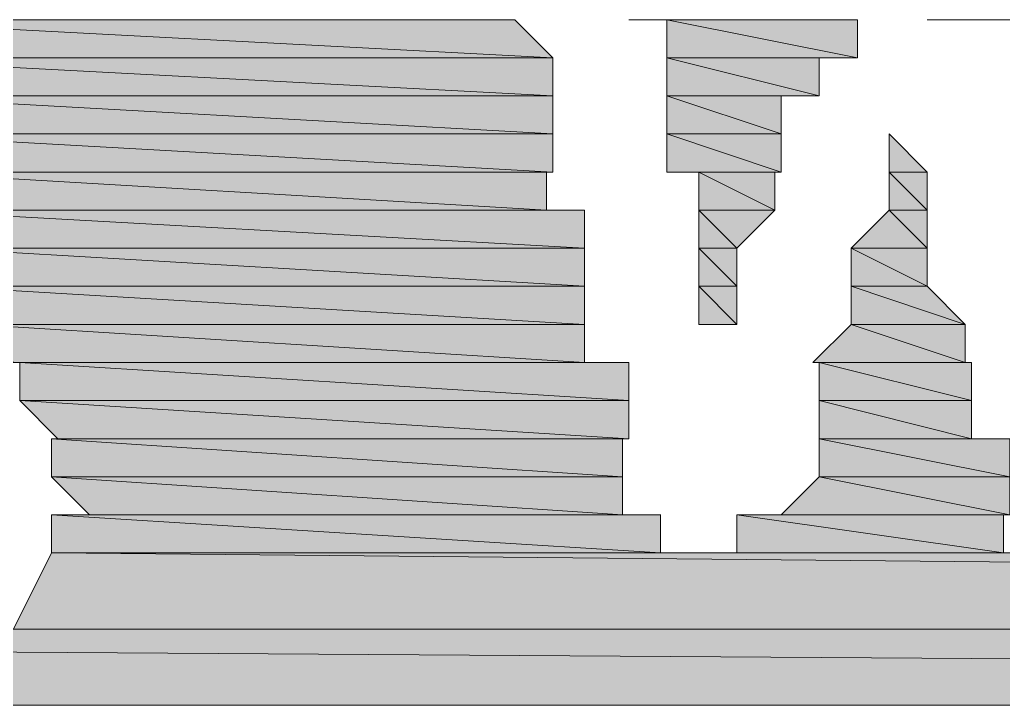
# Model space of a CAD drawing. Header units: millimetres. Extents: x 41 to 1635, y 11 to 1528.
# Drawn here: x 1469.33 to 1480.17, y 1166.81 to 1174.36 of the extents above; entities that cross this region are included whole.
import ezdxf

# ---------------------------------------------------------------- set-up
doc = ezdxf.new("R2010")
doc.units = ezdxf.units.MM
doc.header["$LTSCALE"] = 8
for name, color, linetype in [('1', 7, 'CONTINUOUS'), ('PDF2_Geometry', 7, 'CONTINUOUS'), ('PDF2_Solid Fills', 7, 'CONTINUOUS')]:
    doc.layers.add(name, color=color, linetype=linetype)

# ---------------------------------------------------------------- blocks, each defined once
blk = doc.blocks.new('Sinee')
at = {"layer": 'PDF2_Geometry', "lineweight": 5}
for points in [[(221.824, -353.578), (229.79, -353.578)], [(221.824, -353.578), (229.79, -353.578)], [(221.824, -353.578), (229.79, -353.578)], [(221.824, -353.578), (229.79, -353.578)], [(222.313, -353.578), (229.861, -353.578)], [(222.313, -353.578), (229.861, -353.578)], [(222.313, -353.578), (222.313, -353.997), (230.28, -353.997)], [(222.313, -353.578), (229.861, -353.578), (230.28, -353.997)], [(231.119, -353.578), (233.635, -353.578)], [(231.119, -353.578), (233.635, -353.578)], [(231.538, -353.578), (233.635, -353.578)], [(231.538, -353.578), (233.635, -353.578)], [(231.538, -353.578), (233.635, -353.578)], [(231.538, -353.578), (233.635, -353.578)], [(231.538, -353.578), (231.538, -353.997), (233.635, -353.997)], [(231.538, -353.578), (233.635, -353.578), (233.635, -353.997)], [(234.404, -353.578), (236.92, -353.578)], [(234.404, -353.578), (236.92, -353.578)], [(234.893, -353.578), (236.99, -353.578)], [(234.893, -353.578), (236.99, -353.578)], [(234.893, -353.578), (236.99, -353.578)], [(234.893, -353.578), (236.99, -353.578)], [(222.313, -353.997), (230.28, -353.997)], [(222.313, -353.997), (230.28, -353.997)], [(222.313, -353.997), (230.28, -353.997)], [(222.313, -353.997), (230.28, -353.997)], [(222.313, -353.997), (230.28, -353.997)], [(222.313, -353.997), (230.28, -353.997)], [(222.313, -353.997), (222.313, -354.416), (230.28, -354.416)], [(222.313, -353.997), (230.28, -353.997), (230.28, -354.416)], [(231.538, -353.997), (233.216, -353.997)], [(231.538, -353.997), (233.635, -353.997), (233.216, -353.997)], [(231.538, -353.997), (233.216, -353.997)], [(231.538, -353.997), (233.216, -353.997)], [(231.538, -353.997), (233.216, -353.997)], [(231.538, -353.997), (233.216, -353.997)], [(231.538, -353.997), (231.538, -354.416), (233.216, -354.416)], [(231.538, -353.997), (233.216, -353.997), (233.216, -354.416)], [(222.313, -354.416), (230.28, -354.416)], [(222.313, -354.416), (230.28, -354.416)], [(222.732, -354.416), (230.28, -354.416)], [(222.732, -354.416), (230.28, -354.416)], [(222.732, -354.416), (230.28, -354.416)], [(222.732, -354.416), (230.28, -354.416)], [(222.732, -354.416), (230.28, -354.416)], [(222.732, -354.416), (230.28, -354.416)], [(222.732, -354.416), (222.732, -354.836), (230.28, -354.836)], [(222.732, -354.416), (230.28, -354.416), (230.28, -354.836)], [(231.538, -354.416), (233.216, -354.416)], [(231.538, -354.416), (233.216, -354.416)], [(231.538, -354.416), (233.216, -354.416)], [(231.538, -354.416), (233.216, -354.416)], [(231.538, -354.416), (232.796, -354.416)], [(231.538, -354.416), (233.216, -354.416), (232.796, -354.416)], [(231.538, -354.416), (232.796, -354.416)], [(231.538, -354.416), (232.796, -354.416)], [(231.538, -354.416), (231.538, -354.836), (232.796, -354.836)], [(231.538, -354.416), (232.796, -354.416), (232.796, -354.836)], [(222.732, -354.836), (230.28, -354.836)], [(222.732, -354.836), (230.28, -354.836)], [(222.732, -354.836), (230.28, -354.836)], [(222.732, -354.836), (230.28, -354.836)], [(222.732, -354.836), (230.28, -354.836)], [(222.732, -354.836), (230.28, -354.836)], [(222.732, -354.836), (230.28, -354.836)], [(222.732, -354.836), (230.28, -354.836)], [(222.732, -354.836), (230.28, -354.836)], [(222.732, -354.836), (230.28, -354.836)], [(222.732, -354.836), (230.28, -354.836)], [(222.732, -354.836), (230.28, -354.836)], [(222.732, -354.836), (230.28, -354.836)], [(222.732, -354.836), (230.28, -354.836)], [(222.732, -354.836), (223.151, -355.255), (230.28, -355.255)], [(222.732, -354.836), (230.28, -354.836), (230.28, -355.255)], [(231.538, -354.836), (232.796, -354.836)], [(231.538, -354.836), (232.796, -354.836)], [(231.538, -354.836), (232.796, -354.836)], [(231.538, -354.836), (232.796, -354.836)], [(231.538, -354.836), (232.796, -354.836)], [(231.538, -354.836), (232.796, -354.836)], [(231.538, -354.836), (232.796, -354.836)], [(231.538, -354.836), (232.796, -354.836)], [(231.538, -354.836), (232.796, -354.836)], [(231.538, -354.836), (232.796, -354.836)], [(231.538, -354.836), (232.796, -354.836)], [(231.538, -354.836), (232.796, -354.836)], [(231.538, -354.836), (232.796, -354.836)], [(231.538, -354.836), (232.796, -354.836)], [(231.538, -354.836), (231.538, -355.255), (232.796, -355.255)], [(231.538, -354.836), (232.796, -354.836), (232.796, -355.255)], [(233.985, -354.836), (233.985, -354.836)], [(233.985, -354.836), (233.985, -354.836)], [(233.985, -354.836), (233.985, -354.836)], [(233.985, -354.836), (233.985, -354.836)], [(233.985, -354.836), (233.985, -354.836)], [(233.985, -354.836), (233.985, -354.836)], [(233.985, -354.836), (233.985, -354.836)], [(233.985, -354.836), (233.985, -354.836)], [(233.985, -354.836), (233.985, -354.836)], [(233.985, -354.836), (233.985, -354.836)], [(233.985, -354.836), (233.985, -354.836)], [(233.985, -354.836), (233.985, -354.836)], [(233.985, -354.836), (233.985, -354.836)], [(233.985, -354.836), (233.985, -355.255), (234.404, -355.255)], [(233.985, -354.836), (234.404, -355.255)], [(223.082, -355.255), (230.21, -355.255)], [(223.082, -355.255), (230.21, -355.255)], [(223.082, -355.255), (230.21, -355.255)], [(223.082, -355.255), (230.21, -355.255)], [(223.082, -355.255), (230.21, -355.255)], [(223.082, -355.255), (230.21, -355.255)], [(223.082, -355.255), (223.082, -355.674), (230.21, -355.674)], [(223.082, -355.255), (230.21, -355.255), (230.21, -355.674)], [(231.538, -355.255), (232.796, -355.255)], [(231.538, -355.255), (232.796, -355.255)], [(231.538, -355.255), (232.796, -355.255)], [(231.538, -355.255), (232.796, -355.255)], [(231.538, -355.255), (232.796, -355.255)], [(231.538, -355.255), (232.796, -355.255)], [(231.888, -355.255), (231.888, -355.674), (232.727, -355.674)], [(231.888, -355.255), (232.727, -355.255), (232.727, -355.674)], [(233.985, -355.255), (234.404, -355.255)], [(233.985, -355.255), (234.404, -355.255)], [(233.985, -355.255), (234.404, -355.255)], [(233.985, -355.255), (234.404, -355.255)], [(233.985, -355.255), (234.404, -355.255)], [(233.985, -355.255), (234.404, -355.255)], [(233.985, -355.255), (233.985, -355.674), (234.404, -355.674)], [(233.985, -355.255), (234.404, -355.255), (234.404, -355.674)], [(223.082, -355.674), (230.63, -355.674)], [(223.082, -355.674), (230.63, -355.674)], [(223.082, -355.674), (223.501, -356.094), (230.63, -356.094)], [(223.082, -355.674), (230.63, -355.674), (230.63, -356.094)], [(231.888, -355.674), (232.727, -355.674)], [(231.888, -355.674), (232.727, -355.674)], [(231.888, -355.674), (231.888, -356.094), (232.307, -356.094)], [(231.888, -355.674), (232.727, -355.674), (232.307, -356.094)], [(233.985, -355.674), (233.565, -356.094), (234.404, -356.094)], [(233.985, -355.674), (234.404, -355.674)], [(233.985, -355.674), (234.404, -355.674)], [(233.985, -355.674), (234.404, -355.674), (234.404, -356.094)], [(223.501, -356.094), (230.629, -356.094)], [(223.501, -356.094), (230.629, -356.094)], [(223.501, -356.094), (230.629, -356.094)], [(223.501, -356.094), (230.629, -356.094)], [(223.501, -356.094), (230.629, -356.094)], [(223.501, -356.094), (230.629, -356.094)], [(223.501, -356.094), (223.501, -356.513), (230.629, -356.513)], [(223.501, -356.094), (230.629, -356.094), (230.629, -356.513)], [(231.888, -356.094), (232.307, -356.094)], [(231.888, -356.094), (232.307, -356.094)], [(231.888, -356.094), (232.307, -356.094)], [(231.888, -356.094), (232.307, -356.094)], [(231.888, -356.094), (232.307, -356.094)], [(231.888, -356.094), (232.307, -356.094)], [(231.888, -356.094), (231.888, -356.513), (232.307, -356.513)], [(231.888, -356.094), (232.307, -356.094), (232.307, -356.513)], [(233.565, -356.094), (234.404, -356.094)], [(233.565, -356.094), (234.404, -356.094)], [(233.565, -356.094), (234.404, -356.094)], [(233.565, -356.094), (234.404, -356.094)], [(233.565, -356.094), (234.404, -356.094)], [(233.565, -356.094), (234.404, -356.094)], [(233.565, -356.094), (233.565, -356.513), (234.404, -356.513)], [(233.565, -356.094), (234.404, -356.094), (234.404, -356.513)], [(223.501, -356.513), (230.629, -356.513)], [(223.501, -356.513), (230.629, -356.513)], [(223.501, -356.513), (230.629, -356.513)], [(223.501, -356.513), (230.629, -356.513)], [(223.501, -356.513), (223.92, -356.933), (230.629, -356.933)], [(223.501, -356.513), (230.629, -356.513), (230.629, -356.933)], [(231.888, -356.513), (232.307, -356.513)], [(231.888, -356.513), (232.307, -356.513)], [(231.888, -356.513), (232.307, -356.513)], [(231.888, -356.513), (232.307, -356.513)], [(231.888, -356.513), (231.888, -356.933), (232.307, -356.933)], [(231.888, -356.513), (232.307, -356.513), (232.307, -356.933)], [(233.565, -356.513), (234.404, -356.513)], [(233.565, -356.513), (234.404, -356.513)], [(233.565, -356.513), (234.404, -356.513)], [(233.565, -356.513), (234.404, -356.513)], [(233.565, -356.513), (233.565, -356.933), (234.823, -356.933)], [(233.565, -356.513), (234.404, -356.513), (234.823, -356.933)], [(223.92, -356.933), (230.63, -356.933)], [(223.92, -356.933), (230.63, -356.933)], [(223.92, -356.933), (230.63, -356.933)], [(223.92, -356.933), (230.63, -356.933)], [(223.92, -356.933), (230.63, -356.933)], [(223.92, -356.933), (230.63, -356.933)], [(223.92, -356.933), (230.63, -356.933)], [(223.92, -356.933), (230.63, -356.933)], [(223.92, -356.933), (230.63, -356.933)], [(223.92, -356.933), (230.63, -356.933)], [(223.92, -356.933), (230.63, -356.933)], [(223.92, -356.933), (230.63, -356.933)], [(223.92, -356.933), (230.63, -356.933)], [(223.92, -356.933), (230.63, -356.933)], [(223.92, -356.933), (230.63, -356.933)], [(223.92, -356.933), (230.63, -356.933)], [(223.92, -356.933), (230.63, -356.933)], [(223.92, -356.933), (230.63, -356.933)], [(223.92, -356.933), (224.34, -357.352), (230.63, -357.352)], [(223.92, -356.933), (230.63, -356.933), (230.63, -357.352)], [(231.888, -356.933), (232.307, -356.933)], [(231.888, -356.933), (232.307, -356.933)], [(231.888, -356.933), (232.307, -356.933)], [(231.888, -356.933), (232.307, -356.933)], [(231.888, -356.933), (232.307, -356.933)], [(231.888, -356.933), (232.307, -356.933)], [(231.888, -356.933), (232.307, -356.933)], [(231.888, -356.933), (232.307, -356.933)], [(231.888, -356.933), (231.888, -356.933)], [(231.888, -356.933), (232.307, -356.933), (231.888, -356.933)], [(231.888, -356.933), (231.888, -356.933)], [(233.565, -356.933), (233.146, -357.352), (234.823, -357.352)], [(233.565, -356.933), (234.823, -356.933)], [(233.565, -356.933), (234.823, -356.933)], [(233.565, -356.933), (234.823, -356.933)], [(233.565, -356.933), (234.823, -356.933)], [(233.565, -356.933), (234.823, -356.933)], [(233.565, -356.933), (234.823, -356.933)], [(233.565, -356.933), (234.823, -356.933)], [(233.565, -356.933), (234.823, -356.933)], [(233.565, -356.933), (234.823, -356.933)], [(233.565, -356.933), (234.823, -356.933)], [(233.565, -356.933), (234.823, -356.933)], [(233.565, -356.933), (234.823, -356.933)], [(233.565, -356.933), (234.823, -356.933)], [(233.565, -356.933), (234.823, -356.933)], [(233.565, -356.933), (234.823, -356.933)], [(233.565, -356.933), (234.823, -356.933)], [(233.565, -356.933), (234.823, -356.933)], [(233.565, -356.933), (234.823, -356.933)], [(233.565, -356.933), (234.823, -356.933), (234.823, -357.352)], [(224.41, -357.352), (231.119, -357.352)], [(224.41, -357.352), (231.119, -357.352)], [(224.41, -357.352), (231.119, -357.352)], [(224.41, -357.352), (231.119, -357.352)], [(224.41, -357.352), (231.119, -357.352)], [(224.41, -357.352), (231.119, -357.352)], [(224.41, -357.352), (224.41, -357.771), (231.119, -357.771)], [(224.41, -357.352), (231.119, -357.352), (231.119, -357.771)], [(233.216, -357.352), (234.893, -357.352)], [(233.216, -357.352), (234.893, -357.352)], [(233.216, -357.352), (234.893, -357.352)], [(233.216, -357.352), (234.893, -357.352)], [(233.216, -357.352), (234.893, -357.352)], [(233.216, -357.352), (234.893, -357.352)], [(233.216, -357.352), (233.216, -357.771), (234.893, -357.771)], [(233.216, -357.352), (234.893, -357.352), (234.893, -357.771)], [(224.41, -357.771), (224.829, -358.191), (231.119, -358.191)], [(224.41, -357.771), (231.119, -357.771), (231.119, -358.191)], [(233.216, -357.771), (233.216, -358.191), (234.893, -358.191)], [(233.216, -357.771), (234.893, -357.771), (234.893, -358.191)], [(224.759, -358.191), (231.049, -358.191)], [(224.759, -358.191), (231.049, -358.191)], [(224.759, -358.191), (231.049, -358.191)], [(224.759, -358.191), (231.049, -358.191)], [(224.759, -358.191), (231.049, -358.191)], [(224.759, -358.191), (231.049, -358.191)], [(224.759, -358.191), (231.049, -358.191)], [(224.759, -358.191), (231.049, -358.191)], [(224.759, -358.191), (224.759, -358.61), (231.049, -358.61)], [(224.759, -358.191), (231.049, -358.191), (231.049, -358.61)], [(233.216, -358.191), (234.893, -358.191)], [(233.216, -358.191), (234.893, -358.191)], [(233.216, -358.191), (234.893, -358.191)], [(233.216, -358.191), (234.893, -358.191)], [(233.216, -358.191), (235.313, -358.191)], [(233.216, -358.191), (235.313, -358.191)], [(233.216, -358.191), (235.313, -358.191)], [(233.216, -358.191), (235.313, -358.191)], [(233.216, -358.191), (233.216, -358.61), (235.313, -358.61)], [(233.216, -358.191), (235.313, -358.191), (235.313, -358.61)], [(224.759, -358.61), (231.049, -358.61)], [(224.759, -358.61), (231.049, -358.61)], [(224.759, -358.61), (231.049, -358.61)], [(224.759, -358.61), (231.049, -358.61)], [(224.759, -358.61), (231.049, -358.61)], [(224.759, -358.61), (231.049, -358.61)], [(224.759, -358.61), (231.049, -358.61)], [(224.759, -358.61), (231.049, -358.61)], [(224.759, -358.61), (225.178, -359.029), (231.049, -359.029)], [(224.759, -358.61), (231.049, -358.61), (231.049, -359.029)], [(233.216, -358.61), (232.797, -359.029), (235.313, -359.029)], [(233.216, -358.61), (235.313, -358.61)], [(233.216, -358.61), (235.313, -358.61)], [(233.216, -358.61), (235.313, -358.61)], [(233.216, -358.61), (235.313, -358.61)], [(233.216, -358.61), (235.313, -358.61)], [(233.216, -358.61), (235.313, -358.61)], [(233.216, -358.61), (235.313, -358.61)], [(233.216, -358.61), (235.313, -358.61)], [(233.216, -358.61), (235.313, -358.61), (235.313, -359.029)], [(225.178, -359.029), (224.759, -359.029), (231.469, -359.029)], [(225.178, -359.029), (224.759, -359.029), (231.469, -359.029)], [(224.759, -359.029), (231.468, -359.029)], [(224.759, -359.029), (231.468, -359.029)], [(224.759, -359.029), (224.759, -359.449), (231.468, -359.449)], [(224.759, -359.029), (231.468, -359.029), (231.468, -359.449)], [(225.178, -359.029), (231.049, -359.029)], [(225.178, -359.029), (231.049, -359.029)], [(225.178, -359.029), (231.049, -359.029)], [(225.178, -359.029), (231.049, -359.029)], [(225.178, -359.029), (231.469, -359.029)], [(225.178, -359.029), (231.469, -359.029)], [(225.178, -359.029), (231.469, -359.029)], [(225.178, -359.029), (231.469, -359.029)], [(225.178, -359.029), (231.469, -359.029)], [(232.307, -359.029), (235.243, -359.029)], [(232.307, -359.029), (235.243, -359.029)], [(232.307, -359.029), (235.243, -359.029)], [(232.307, -359.029), (235.243, -359.029)], [(232.307, -359.029), (235.243, -359.029)], [(232.307, -359.029), (235.243, -359.029)], [(232.307, -359.029), (232.307, -359.449), (235.243, -359.449)], [(232.307, -359.029), (235.243, -359.029), (235.243, -359.449)], [(232.797, -359.029), (232.377, -359.029), (235.313, -359.029)], [(232.797, -359.029), (232.377, -359.029), (235.313, -359.029)], [(232.797, -359.029), (235.313, -359.029)], [(232.797, -359.029), (235.313, -359.029)], [(232.797, -359.029), (235.313, -359.029)], [(232.797, -359.029), (235.313, -359.029)], [(232.797, -359.029), (235.313, -359.029)], [(224.759, -359.449), (224.34, -360.287), (312.395, -360.287)], [(224.759, -359.449), (231.468, -359.449)], [(224.759, -359.449), (231.468, -359.449)], [(224.759, -359.449), (231.468, -359.449)], [(224.759, -359.449), (231.468, -359.449)], [(224.759, -359.449), (231.468, -359.449)], [(224.759, -359.449), (231.468, -359.449)], [(224.759, -359.449), (231.468, -359.449)], [(224.759, -359.449), (231.468, -359.449)], [(224.759, -359.449), (312.395, -359.449), (312.395, -360.287)], [(231.538, -359.449), (231.958, -359.449)], [(232.307, -359.449), (231.888, -359.449), (236.081, -359.449)], [(232.307, -359.449), (231.888, -359.449), (236.081, -359.449)], [(231.888, -359.449), (236.501, -359.449)], [(231.888, -359.449), (236.501, -359.449)], [(231.888, -359.449), (236.501, -359.449)], [(231.888, -359.449), (236.501, -359.449)], [(232.307, -359.449), (235.662, -359.449)], [(232.307, -359.449), (235.662, -359.449)], [(232.307, -359.449), (236.081, -359.449)], [(186.179, -360.287), (186.179, -361.126), (312.396, -361.126)], [(186.179, -360.287), (312.396, -360.287), (312.396, -361.126)], [(224.41, -360.287), (221.474, -360.287), (312.472, -360.287)], [(224.41, -360.287), (221.474, -360.287), (312.472, -360.287)], [(224.41, -360.287), (312.472, -360.287)], [(216.023, -361.126), (249.15, -361.126)]]:
    blk.add_lwpolyline(points, close=True, dxfattribs=at)
for points in [[(221.824, -353.578), (229.79, -353.578), (221.824, -353.578)], [(221.824, -353.578), (229.79, -353.578), (221.824, -353.578)], [(221.824, -353.578), (229.79, -353.578), (221.824, -353.578)], [(221.824, -353.578), (229.79, -353.578), (221.824, -353.578)], [(222.313, -353.578), (229.861, -353.578), (222.313, -353.578)], [(222.313, -353.578), (229.861, -353.578), (222.313, -353.578)], [(231.119, -353.578), (233.635, -353.578), (231.119, -353.578)], [(231.119, -353.578), (233.635, -353.578), (231.119, -353.578)], [(231.538, -353.578), (233.635, -353.578), (231.538, -353.578)], [(231.538, -353.578), (233.635, -353.578), (231.538, -353.578)], [(231.538, -353.578), (233.635, -353.578), (231.538, -353.578)], [(231.538, -353.578), (233.635, -353.578), (231.538, -353.578)], [(234.404, -353.578), (236.92, -353.578), (234.404, -353.578)], [(234.404, -353.578), (236.92, -353.578), (234.404, -353.578)], [(234.893, -353.578), (236.99, -353.578), (234.893, -353.578)], [(234.893, -353.578), (236.99, -353.578), (234.893, -353.578)], [(234.893, -353.578), (236.99, -353.578), (234.893, -353.578)], [(234.893, -353.578), (236.99, -353.578), (234.893, -353.578)], [(222.313, -353.997), (230.28, -353.997), (222.313, -353.997)], [(222.313, -353.997), (230.28, -353.997), (222.313, -353.997)], [(222.313, -353.997), (230.28, -353.997), (222.313, -353.997)], [(222.313, -353.997), (230.28, -353.997), (222.313, -353.997)], [(222.313, -353.997), (230.28, -353.997), (222.313, -353.997)], [(222.313, -353.997), (230.28, -353.997), (222.313, -353.997)], [(231.538, -353.997), (233.216, -353.997), (231.538, -353.997)], [(231.538, -353.997), (233.635, -353.997), (231.538, -353.997)], [(231.538, -353.997), (233.216, -353.997), (231.538, -353.997)], [(231.538, -353.997), (233.216, -353.997), (231.538, -353.997)], [(231.538, -353.997), (233.216, -353.997), (231.538, -353.997)], [(231.538, -353.997), (233.216, -353.997), (231.538, -353.997)], [(222.313, -354.416), (230.28, -354.416), (222.313, -354.416)], [(222.313, -354.416), (230.28, -354.416), (222.313, -354.416)], [(222.732, -354.416), (230.28, -354.416), (222.732, -354.416)], [(222.732, -354.416), (230.28, -354.416), (222.732, -354.416)], [(222.732, -354.416), (230.28, -354.416), (222.732, -354.416)], [(222.732, -354.416), (230.28, -354.416), (222.732, -354.416)], [(222.732, -354.416), (230.28, -354.416), (222.732, -354.416)], [(222.732, -354.416), (230.28, -354.416), (222.732, -354.416)], [(231.538, -354.416), (233.216, -354.416), (231.538, -354.416)], [(231.538, -354.416), (233.216, -354.416), (231.538, -354.416)], [(231.538, -354.416), (233.216, -354.416), (231.538, -354.416)], [(231.538, -354.416), (233.216, -354.416), (231.538, -354.416)], [(231.538, -354.416), (232.796, -354.416), (231.538, -354.416)], [(231.538, -354.416), (233.216, -354.416), (231.538, -354.416)], [(231.538, -354.416), (232.796, -354.416), (231.538, -354.416)], [(231.538, -354.416), (232.796, -354.416), (231.538, -354.416)], [(222.732, -354.836), (230.28, -354.836), (222.732, -354.836)], [(222.732, -354.836), (230.28, -354.836), (222.732, -354.836)], [(222.732, -354.836), (230.28, -354.836), (222.732, -354.836)], [(222.732, -354.836), (230.28, -354.836), (222.732, -354.836)], [(222.732, -354.836), (230.28, -354.836), (222.732, -354.836)], [(222.732, -354.836), (230.28, -354.836), (222.732, -354.836)], [(222.732, -354.836), (230.28, -354.836), (222.732, -354.836)], [(222.732, -354.836), (230.28, -354.836), (222.732, -354.836)], [(222.732, -354.836), (230.28, -354.836), (222.732, -354.836)], [(222.732, -354.836), (230.28, -354.836), (222.732, -354.836)], [(222.732, -354.836), (230.28, -354.836), (222.732, -354.836)], [(222.732, -354.836), (230.28, -354.836), (222.732, -354.836)], [(222.732, -354.836), (230.28, -354.836), (222.732, -354.836)], [(222.732, -354.836), (230.28, -354.836), (222.732, -354.836)], [(231.538, -354.836), (232.796, -354.836), (231.538, -354.836)], [(231.538, -354.836), (232.796, -354.836), (231.538, -354.836)], [(231.538, -354.836), (232.796, -354.836), (231.538, -354.836)], [(231.538, -354.836), (232.796, -354.836), (231.538, -354.836)], [(231.538, -354.836), (232.796, -354.836), (231.538, -354.836)], [(231.538, -354.836), (232.796, -354.836), (231.538, -354.836)], [(231.538, -354.836), (232.796, -354.836), (231.538, -354.836)], [(231.538, -354.836), (232.796, -354.836), (231.538, -354.836)], [(231.538, -354.836), (232.796, -354.836), (231.538, -354.836)], [(231.538, -354.836), (232.796, -354.836), (231.538, -354.836)], [(231.538, -354.836), (232.796, -354.836), (231.538, -354.836)], [(231.538, -354.836), (232.796, -354.836), (231.538, -354.836)], [(231.538, -354.836), (232.796, -354.836), (231.538, -354.836)], [(231.538, -354.836), (232.796, -354.836), (231.538, -354.836)], [(233.985, -354.836), (233.985, -354.836)], [(233.985, -354.836), (233.985, -354.836)], [(233.985, -354.836), (233.985, -354.836)], [(233.985, -354.836), (233.985, -354.836)], [(233.985, -354.836), (233.985, -354.836)], [(233.985, -354.836), (233.985, -354.836)], [(233.985, -354.836), (233.985, -354.836)], [(233.985, -354.836), (233.985, -354.836)], [(233.985, -354.836), (233.985, -354.836)], [(233.985, -354.836), (233.985, -354.836)], [(233.985, -354.836), (233.985, -354.836)], [(233.985, -354.836), (233.985, -354.836)], [(233.985, -354.836), (233.985, -354.836)], [(233.985, -354.836), (234.404, -355.255), (233.985, -354.836)], [(223.082, -355.255), (230.21, -355.255), (223.082, -355.255)], [(223.082, -355.255), (230.21, -355.255), (223.082, -355.255)], [(223.082, -355.255), (230.21, -355.255), (223.082, -355.255)], [(223.082, -355.255), (230.21, -355.255), (223.082, -355.255)], [(223.082, -355.255), (230.21, -355.255), (223.082, -355.255)], [(223.082, -355.255), (230.21, -355.255), (223.082, -355.255)], [(231.538, -355.255), (232.796, -355.255), (231.538, -355.255)], [(231.538, -355.255), (232.796, -355.255), (231.538, -355.255)], [(231.538, -355.255), (232.796, -355.255), (231.538, -355.255)], [(231.538, -355.255), (232.796, -355.255), (231.538, -355.255)], [(231.538, -355.255), (232.796, -355.255), (231.538, -355.255)], [(231.538, -355.255), (232.796, -355.255), (231.538, -355.255)], [(233.985, -355.255), (234.404, -355.255), (233.985, -355.255)], [(233.985, -355.255), (234.404, -355.255), (233.985, -355.255)], [(233.985, -355.255), (234.404, -355.255), (233.985, -355.255)], [(233.985, -355.255), (234.404, -355.255), (233.985, -355.255)], [(233.985, -355.255), (234.404, -355.255), (233.985, -355.255)], [(233.985, -355.255), (234.404, -355.255), (233.985, -355.255)], [(223.082, -355.674), (230.63, -355.674), (223.082, -355.674)], [(223.082, -355.674), (230.63, -355.674), (223.082, -355.674)], [(231.888, -355.674), (232.727, -355.674), (231.888, -355.674)], [(231.888, -355.674), (232.727, -355.674), (231.888, -355.674)], [(233.985, -355.674), (234.404, -355.674), (233.985, -355.674)], [(233.985, -355.674), (234.404, -355.674), (233.985, -355.674)], [(223.501, -356.094), (230.629, -356.094), (223.501, -356.094)], [(223.501, -356.094), (230.629, -356.094), (223.501, -356.094)], [(223.501, -356.094), (230.629, -356.094), (223.501, -356.094)], [(223.501, -356.094), (230.629, -356.094), (223.501, -356.094)], [(223.501, -356.094), (230.629, -356.094), (223.501, -356.094)], [(223.501, -356.094), (230.629, -356.094), (223.501, -356.094)], [(231.888, -356.094), (232.307, -356.094), (231.888, -356.094)], [(231.888, -356.094), (232.307, -356.094), (231.888, -356.094)], [(231.888, -356.094), (232.307, -356.094), (231.888, -356.094)], [(231.888, -356.094), (232.307, -356.094), (231.888, -356.094)], [(231.888, -356.094), (232.307, -356.094), (231.888, -356.094)], [(231.888, -356.094), (232.307, -356.094), (231.888, -356.094)], [(233.565, -356.094), (234.404, -356.094), (233.565, -356.094)], [(233.565, -356.094), (234.404, -356.094), (233.565, -356.094)], [(233.565, -356.094), (234.404, -356.094), (233.565, -356.094)], [(233.565, -356.094), (234.404, -356.094), (233.565, -356.094)], [(233.565, -356.094), (234.404, -356.094), (233.565, -356.094)], [(233.565, -356.094), (234.404, -356.094), (233.565, -356.094)], [(223.501, -356.513), (230.629, -356.513), (223.501, -356.513)], [(223.501, -356.513), (230.629, -356.513), (223.501, -356.513)], [(223.501, -356.513), (230.629, -356.513), (223.501, -356.513)], [(223.501, -356.513), (230.629, -356.513), (223.501, -356.513)], [(231.888, -356.513), (232.307, -356.513), (231.888, -356.513)], [(231.888, -356.513), (232.307, -356.513), (231.888, -356.513)], [(231.888, -356.513), (232.307, -356.513), (231.888, -356.513)], [(231.888, -356.513), (232.307, -356.513), (231.888, -356.513)], [(233.565, -356.513), (234.404, -356.513), (233.565, -356.513)], [(233.565, -356.513), (234.404, -356.513), (233.565, -356.513)], [(233.565, -356.513), (234.404, -356.513), (233.565, -356.513)], [(233.565, -356.513), (234.404, -356.513), (233.565, -356.513)], [(223.92, -356.933), (230.63, -356.933), (223.92, -356.933)], [(223.92, -356.933), (230.63, -356.933), (223.92, -356.933)], [(223.92, -356.933), (230.63, -356.933), (223.92, -356.933)], [(223.92, -356.933), (230.63, -356.933), (223.92, -356.933)], [(223.92, -356.933), (230.63, -356.933), (223.92, -356.933)], [(223.92, -356.933), (230.63, -356.933), (223.92, -356.933)], [(223.92, -356.933), (230.63, -356.933), (223.92, -356.933)], [(223.92, -356.933), (230.63, -356.933), (223.92, -356.933)], [(223.92, -356.933), (230.63, -356.933), (223.92, -356.933)], [(223.92, -356.933), (230.63, -356.933), (223.92, -356.933)], [(223.92, -356.933), (230.63, -356.933), (223.92, -356.933)], [(223.92, -356.933), (230.63, -356.933), (223.92, -356.933)], [(223.92, -356.933), (230.63, -356.933), (223.92, -356.933)], [(223.92, -356.933), (230.63, -356.933), (223.92, -356.933)], [(223.92, -356.933), (230.63, -356.933), (223.92, -356.933)], [(223.92, -356.933), (230.63, -356.933), (223.92, -356.933)], [(223.92, -356.933), (230.63, -356.933), (223.92, -356.933)], [(223.92, -356.933), (230.63, -356.933), (223.92, -356.933)], [(231.888, -356.933), (232.307, -356.933), (231.888, -356.933)], [(231.888, -356.933), (232.307, -356.933), (231.888, -356.933)], [(231.888, -356.933), (232.307, -356.933), (231.888, -356.933)], [(231.888, -356.933), (232.307, -356.933), (231.888, -356.933)], [(231.888, -356.933), (232.307, -356.933), (231.888, -356.933)], [(231.888, -356.933), (232.307, -356.933), (231.888, -356.933)], [(231.888, -356.933), (232.307, -356.933), (231.888, -356.933)], [(231.888, -356.933), (232.307, -356.933), (231.888, -356.933)], [(231.888, -356.933), (231.888, -356.933)], [(231.888, -356.933), (232.307, -356.933), (231.888, -356.933)], [(231.888, -356.933), (231.888, -356.933)], [(233.565, -356.933), (234.823, -356.933), (233.565, -356.933)], [(233.565, -356.933), (234.823, -356.933), (233.565, -356.933)], [(233.565, -356.933), (234.823, -356.933), (233.565, -356.933)], [(233.565, -356.933), (234.823, -356.933), (233.565, -356.933)], [(233.565, -356.933), (234.823, -356.933), (233.565, -356.933)], [(233.565, -356.933), (234.823, -356.933), (233.565, -356.933)], [(233.565, -356.933), (234.823, -356.933), (233.565, -356.933)], [(233.565, -356.933), (234.823, -356.933), (233.565, -356.933)], [(233.565, -356.933), (234.823, -356.933), (233.565, -356.933)], [(233.565, -356.933), (234.823, -356.933), (233.565, -356.933)], [(233.565, -356.933), (234.823, -356.933), (233.565, -356.933)], [(233.565, -356.933), (234.823, -356.933), (233.565, -356.933)], [(233.565, -356.933), (234.823, -356.933), (233.565, -356.933)], [(233.565, -356.933), (234.823, -356.933), (233.565, -356.933)], [(233.565, -356.933), (234.823, -356.933), (233.565, -356.933)], [(233.565, -356.933), (234.823, -356.933), (233.565, -356.933)], [(233.565, -356.933), (234.823, -356.933), (233.565, -356.933)], [(233.565, -356.933), (234.823, -356.933), (233.565, -356.933)], [(224.41, -357.352), (231.119, -357.352), (224.41, -357.352)], [(224.41, -357.352), (231.119, -357.352), (224.41, -357.352)], [(224.41, -357.352), (231.119, -357.352), (224.41, -357.352)], [(224.41, -357.352), (231.119, -357.352), (224.41, -357.352)], [(224.41, -357.352), (231.119, -357.352), (224.41, -357.352)], [(224.41, -357.352), (231.119, -357.352), (224.41, -357.352)], [(233.216, -357.352), (234.893, -357.352), (233.216, -357.352)], [(233.216, -357.352), (234.893, -357.352), (233.216, -357.352)], [(233.216, -357.352), (234.893, -357.352), (233.216, -357.352)], [(233.216, -357.352), (234.893, -357.352), (233.216, -357.352)], [(233.216, -357.352), (234.893, -357.352), (233.216, -357.352)], [(233.216, -357.352), (234.893, -357.352), (233.216, -357.352)], [(224.759, -358.191), (231.049, -358.191), (224.759, -358.191)], [(224.759, -358.191), (231.049, -358.191), (224.759, -358.191)], [(224.759, -358.191), (231.049, -358.191), (224.759, -358.191)], [(224.759, -358.191), (231.049, -358.191), (224.759, -358.191)], [(224.759, -358.191), (231.049, -358.191), (224.759, -358.191)], [(224.759, -358.191), (231.049, -358.191), (224.759, -358.191)], [(224.759, -358.191), (231.049, -358.191), (224.759, -358.191)], [(224.759, -358.191), (231.049, -358.191), (224.759, -358.191)], [(233.216, -358.191), (234.893, -358.191), (233.216, -358.191)], [(233.216, -358.191), (234.893, -358.191), (233.216, -358.191)], [(233.216, -358.191), (234.893, -358.191), (233.216, -358.191)], [(233.216, -358.191), (234.893, -358.191), (233.216, -358.191)], [(233.216, -358.191), (235.313, -358.191), (233.216, -358.191)], [(233.216, -358.191), (235.313, -358.191), (233.216, -358.191)], [(233.216, -358.191), (235.313, -358.191), (233.216, -358.191)], [(233.216, -358.191), (235.313, -358.191), (233.216, -358.191)], [(224.759, -358.61), (231.049, -358.61), (224.759, -358.61)], [(224.759, -358.61), (231.049, -358.61), (224.759, -358.61)], [(224.759, -358.61), (231.049, -358.61), (224.759, -358.61)], [(224.759, -358.61), (231.049, -358.61), (224.759, -358.61)], [(224.759, -358.61), (231.049, -358.61), (224.759, -358.61)], [(224.759, -358.61), (231.049, -358.61), (224.759, -358.61)], [(224.759, -358.61), (231.049, -358.61), (224.759, -358.61)], [(224.759, -358.61), (231.049, -358.61), (224.759, -358.61)], [(233.216, -358.61), (235.313, -358.61), (233.216, -358.61)], [(233.216, -358.61), (235.313, -358.61), (233.216, -358.61)], [(233.216, -358.61), (235.313, -358.61), (233.216, -358.61)], [(233.216, -358.61), (235.313, -358.61), (233.216, -358.61)], [(233.216, -358.61), (235.313, -358.61), (233.216, -358.61)], [(233.216, -358.61), (235.313, -358.61), (233.216, -358.61)], [(233.216, -358.61), (235.313, -358.61), (233.216, -358.61)], [(233.216, -358.61), (235.313, -358.61), (233.216, -358.61)], [(224.759, -359.029), (231.468, -359.029), (224.759, -359.029)], [(224.759, -359.029), (231.468, -359.029), (224.759, -359.029)], [(225.178, -359.029), (231.049, -359.029), (225.178, -359.029)], [(225.178, -359.029), (231.049, -359.029), (225.178, -359.029)], [(225.178, -359.029), (231.049, -359.029), (225.178, -359.029)], [(225.178, -359.029), (231.049, -359.029), (225.178, -359.029)], [(225.178, -359.029), (231.469, -359.029), (225.178, -359.029)], [(225.178, -359.029), (231.469, -359.029), (225.178, -359.029)], [(225.178, -359.029), (231.469, -359.029), (225.178, -359.029)], [(225.178, -359.029), (231.469, -359.029), (225.178, -359.029)], [(225.178, -359.029), (231.469, -359.029), (225.178, -359.029)], [(232.307, -359.029), (235.243, -359.029), (232.307, -359.029)], [(232.307, -359.029), (235.243, -359.029), (232.307, -359.029)], [(232.307, -359.029), (235.243, -359.029), (232.307, -359.029)], [(232.307, -359.029), (235.243, -359.029), (232.307, -359.029)], [(232.307, -359.029), (235.243, -359.029), (232.307, -359.029)], [(232.307, -359.029), (235.243, -359.029), (232.307, -359.029)], [(232.797, -359.029), (235.313, -359.029), (232.797, -359.029)], [(232.797, -359.029), (235.313, -359.029), (232.797, -359.029)], [(232.797, -359.029), (235.313, -359.029), (232.797, -359.029)], [(232.797, -359.029), (235.313, -359.029), (232.797, -359.029)], [(232.797, -359.029), (235.313, -359.029), (232.797, -359.029)], [(224.759, -359.449), (231.468, -359.449), (224.759, -359.449)], [(224.759, -359.449), (231.468, -359.449), (224.759, -359.449)], [(224.759, -359.449), (231.468, -359.449), (224.759, -359.449)], [(224.759, -359.449), (231.468, -359.449), (224.759, -359.449)], [(224.759, -359.449), (231.468, -359.449), (224.759, -359.449)], [(224.759, -359.449), (231.468, -359.449), (224.759, -359.449)], [(224.759, -359.449), (231.468, -359.449), (224.759, -359.449)], [(224.759, -359.449), (231.468, -359.449), (224.759, -359.449)], [(231.538, -359.449), (231.958, -359.449), (231.538, -359.449)], [(231.888, -359.449), (236.501, -359.449), (231.888, -359.449)], [(231.888, -359.449), (236.501, -359.449), (231.888, -359.449)], [(231.888, -359.449), (236.501, -359.449), (231.888, -359.449)], [(231.888, -359.449), (236.501, -359.449), (231.888, -359.449)], [(232.307, -359.449), (235.662, -359.449), (232.307, -359.449)], [(232.307, -359.449), (235.662, -359.449), (232.307, -359.449)], [(232.307, -359.449), (236.081, -359.449), (232.307, -359.449)], [(224.41, -360.287), (312.472, -360.287), (224.41, -360.287)], [(216.023, -361.126), (249.15, -361.126), (216.023, -361.126)]]:
    blk.add_lwpolyline(points, dxfattribs=at)
at = {"layer": 'PDF2_Solid Fills', "lineweight": 5, "transparency": 33554559}
for points in [[(222.313, -353.578), (222.313, -353.997), (230.28, -353.997)], [(222.313, -353.578), (229.861, -353.578), (230.28, -353.997)], [(231.538, -353.578), (231.538, -353.997), (233.635, -353.997)], [(231.538, -353.578), (233.635, -353.578), (233.635, -353.997)], [(222.313, -353.997), (222.313, -354.416), (230.28, -354.416)], [(222.313, -353.997), (230.28, -353.997), (230.28, -354.416)], [(231.538, -353.997), (231.538, -354.416), (233.216, -354.416)], [(231.538, -353.997), (233.216, -353.997), (233.216, -354.416)], [(222.732, -354.416), (222.732, -354.836), (230.28, -354.836)], [(222.732, -354.416), (230.28, -354.416), (230.28, -354.836)], [(231.538, -354.416), (231.538, -354.836), (232.796, -354.836)], [(231.538, -354.416), (232.796, -354.416), (232.796, -354.836)], [(222.732, -354.836), (223.151, -355.255), (230.28, -355.255)], [(222.732, -354.836), (230.28, -354.836), (230.28, -355.255)], [(231.538, -354.836), (231.538, -355.255), (232.796, -355.255)], [(231.538, -354.836), (232.796, -354.836), (232.796, -355.255)], [(233.985, -354.836), (233.985, -355.255), (234.404, -355.255)], [(223.082, -355.255), (223.082, -355.674), (230.21, -355.674)], [(223.082, -355.255), (230.21, -355.255), (230.21, -355.674)], [(231.888, -355.255), (231.888, -355.674), (232.727, -355.674)], [(231.888, -355.255), (232.727, -355.255), (232.727, -355.674)], [(233.985, -355.255), (233.985, -355.674), (234.404, -355.674)], [(233.985, -355.255), (234.404, -355.255), (234.404, -355.674)], [(223.082, -355.674), (223.501, -356.094), (230.63, -356.094)], [(223.082, -355.674), (230.63, -355.674), (230.63, -356.094)], [(231.888, -355.674), (231.888, -356.094), (232.307, -356.094)], [(231.888, -355.674), (232.727, -355.674), (232.307, -356.094)], [(233.985, -355.674), (233.565, -356.094), (234.404, -356.094)], [(233.985, -355.674), (234.404, -355.674), (234.404, -356.094)], [(223.501, -356.094), (223.501, -356.513), (230.629, -356.513)], [(223.501, -356.094), (230.629, -356.094), (230.629, -356.513)], [(231.888, -356.094), (231.888, -356.513), (232.307, -356.513)], [(231.888, -356.094), (232.307, -356.094), (232.307, -356.513)], [(233.565, -356.094), (233.565, -356.513), (234.404, -356.513)], [(233.565, -356.094), (234.404, -356.094), (234.404, -356.513)], [(223.501, -356.513), (223.92, -356.933), (230.629, -356.933)], [(223.501, -356.513), (230.629, -356.513), (230.629, -356.933)], [(231.888, -356.513), (231.888, -356.933), (232.307, -356.933)], [(231.888, -356.513), (232.307, -356.513), (232.307, -356.933)], [(233.565, -356.513), (233.565, -356.933), (234.823, -356.933)], [(233.565, -356.513), (234.404, -356.513), (234.823, -356.933)], [(223.92, -356.933), (224.34, -357.352), (230.63, -357.352)], [(223.92, -356.933), (230.63, -356.933), (230.63, -357.352)], [(233.565, -356.933), (233.146, -357.352), (234.823, -357.352)], [(233.565, -356.933), (234.823, -356.933), (234.823, -357.352)], [(224.41, -357.352), (224.41, -357.771), (231.119, -357.771)], [(224.41, -357.352), (231.119, -357.352), (231.119, -357.771)], [(233.216, -357.352), (233.216, -357.771), (234.893, -357.771)], [(233.216, -357.352), (234.893, -357.352), (234.893, -357.771)], [(224.41, -357.771), (224.829, -358.191), (231.119, -358.191)], [(224.41, -357.771), (231.119, -357.771), (231.119, -358.191)], [(233.216, -357.771), (233.216, -358.191), (234.893, -358.191)], [(233.216, -357.771), (234.893, -357.771), (234.893, -358.191)], [(224.759, -358.191), (224.759, -358.61), (231.049, -358.61)], [(224.759, -358.191), (231.049, -358.191), (231.049, -358.61)], [(233.216, -358.191), (233.216, -358.61), (235.313, -358.61)], [(233.216, -358.191), (235.313, -358.191), (235.313, -358.61)], [(224.759, -358.61), (225.178, -359.029), (231.049, -359.029)], [(224.759, -358.61), (231.049, -358.61), (231.049, -359.029)], [(233.216, -358.61), (232.797, -359.029), (235.313, -359.029)], [(233.216, -358.61), (235.313, -358.61), (235.313, -359.029)], [(224.759, -359.029), (224.759, -359.449), (231.468, -359.449)], [(224.759, -359.029), (231.468, -359.029), (231.468, -359.449)], [(232.307, -359.029), (232.307, -359.449), (235.243, -359.449)], [(232.307, -359.029), (235.243, -359.029), (235.243, -359.449)], [(224.759, -359.449), (224.34, -360.287), (312.395, -360.287)], [(224.759, -359.449), (312.395, -359.449), (312.395, -360.287)], [(186.179, -360.287), (186.179, -361.126), (312.396, -361.126)], [(186.179, -360.287), (312.396, -360.287), (312.396, -361.126)]]:
    blk.add_solid(points, dxfattribs=at)

msp = doc.modelspace()

# ---------------------------------------------------------------- block references
at = {"layer": '1'}
msp.add_blockref('Sinee', (1244.924, 1527.933), dxfattribs=at)

doc.saveas('drawing.dxf')
